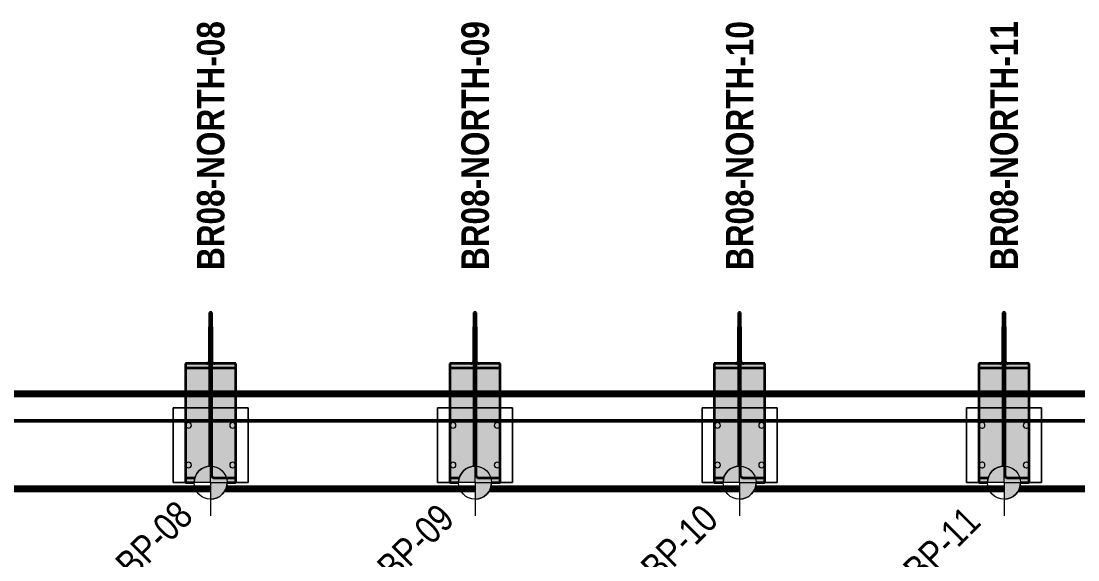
# Model space of a CAD drawing. Header units: metres. Extents: x 4 to 45, y -1 to 1222.
# Drawn here: x 17.037 to 21.831, y 1211.758 to 1214.203 of the extents above; entities that cross this region are included whole.
import ezdxf

# ---------------------------------------------------------------- set-up
doc = ezdxf.new("R2010")
doc.units = ezdxf.units.M
for name, color, linetype, lineweight in [('A-ANNO-NOTE', 7, 'Continuous', 9), ('A-GENM', 7, 'Continuous', 35), ('A-GENM-IDEN', 7, 'Continuous', 18), ('A-WALL', 7, 'Continuous', 50), ('S-FNDN-IDEN', 7, 'Continuous', 18), ('S-FSTN', 7, 'Continuous', 18)]:
    doc.layers.add(name, color=color, linetype=linetype, lineweight=lineweight)
doc.styles.add('Arial Narrow_4', font='ARIALN.TTF', dxfattribs={"height": 0.125})
doc.styles.add('Arial Narrow_B_1', font='ARIALNB.TTF', dxfattribs={"height": 0.125})

# ---------------------------------------------------------------- blocks, each defined once
blk = doc.blocks.new('North_Wall - North_Wall-6845343-DRG-2873221 - NORTHERN SCREEN POST - PLAN')
at = {"layer": 'A-WALL'}
for p, q in [((200.8685, 1234.7241), (233.8422, 1237.6089)), ((233.8422, 1237.6088), (200.8685, 1234.724)), ((233.846, 1237.5942), (200.8698, 1234.7091)), ((233.8757, 1237.4813), (200.8798, 1234.5945)), ((233.8757, 1237.4812), (200.8798, 1234.5945)), ((211.9801, 1235.2646), (213.1034, 1235.3629)), ((213.1047, 1235.3478), (211.9754, 1235.249)), ((213.1047, 1235.3479), (211.9755, 1235.2491)), ((210.7847, 1235.16), (211.9081, 1235.2583)), ((211.9094, 1235.2433), (210.7801, 1235.1445)), ((211.9094, 1235.2433), (210.7801, 1235.1445)), ((210.714, 1235.1387), (209.5847, 1235.0399)), ((210.714, 1235.1387), (209.5847, 1235.0399)), ((209.5893, 1235.0554), (210.7127, 1235.1537)), ((209.5186, 1235.0342), (208.3893, 1234.9354)), ((209.5186, 1235.0341), (208.3893, 1234.9353)), ((208.394, 1234.9508), (209.5173, 1235.0491)), ((208.3232, 1234.9295), (207.1939, 1234.8307)), ((208.3232, 1234.9296), (207.194, 1234.8308)), ((207.1986, 1234.8462), (208.3219, 1234.9445))]:
    blk.add_line(p, q, dxfattribs=at)
blk = doc.blocks.new('BR08_GEN_POST_0 - 610UB_BASE-V1-DRG-2873221 - NORTHERN SCREEN POST - PLAN')
at = {"layer": 'A-GENM', "true_color": 0xc0c0c0}
for points in [[(0.005, 0.7066), (0.005, 0.7721), (-0.005, 0.7721), (-0.005, 0.7066)], [(0.019, 0.5402), (0.0159, 0.5406), (0.0129, 0.5416), (0.0103, 0.5432), (0.0081, 0.5453), (0.0064, 0.5478), (0.0054, 0.5506), (0.005, 0.5536), (0.005, 0.7066), (-0.005, 0.7066), (-0.0054, 0.5506), (-0.0064, 0.5478), (-0.0081, 0.5453), (-0.0103, 0.5432), (-0.0129, 0.5416), (-0.0159, 0.5406), (-0.019, 0.5402)], [(0.1145, 0.5209), (0.1145, 0.5402), (-0.1145, 0.5402), (-0.1145, 0.5209)], [(0.1145, 0), (0.1145, 0.5209), (-0.1145, 0.5209), (-0.1145, 0), (-0.075, 0), (-0.0746, 0.0082), (-0.0732, 0.0163), (-0.071, 0.0242), (-0.0679, 0.0318), (-0.064, 0.0391), (-0.0594, 0.0458), (-0.054, 0.0521), (-0.048, 0.0576), (-0.0414, 0.0625), (-0.0343, 0.0667), (-0.0268, 0.0701), (-0.019, 0.0726), (-0.0109, 0.0742), (-0.001, 0.075), (0, 0.0746), (0, 0), (0.075, 0)]]:
    blk.add_hatch(color=9, dxfattribs=at).paths.add_polyline_path(points)
at = {"layer": 'A-GENM'}
for p, q in [((0.005, 0.7724), (-0.005, 0.7724)), ((-0.005, 0.7724), (-0.005, 0.7066)), ((-0.005, 0.771), (-0.005, 0.3148)), ((0.005, 0.7066), (0.005, 0.7724)), ((0.005, 0.3148), (0.005, 0.771)), ((-0.005, 0.5536), (-0.005, 0.7066)), ((0.005, 0.7066), (0.005, 0.5536)), ((-0.019, 0.5402), (-0.1145, 0.5402)), ((-0.1145, 0.5402), (-0.1145, 0.5209)), ((-0.1145, 0.5402), (-0.1145, 0.0199)), ((0.019, 0.5402), (-0.019, 0.5402)), ((0.1145, 0.5402), (0.019, 0.5402)), ((0.1145, 0.5209), (0.1145, 0.5402)), ((0.1145, 0.0199), (0.1145, 0.5402)), ((-0.1145, 0.5209), (0.1145, 0.5209)), ((-0.1145, 0.5209), (-0.1145, 0)), ((0.1145, 0), (0.1145, 0.5209)), ((-0.005, 0.3148), (-0.005, 0.0748)), ((0.005, 0.3148), (-0.005, 0.3148)), ((0.005, 0.0341), (0.005, 0.3148)), ((-0.1145, 0.0199), (-0.1145, 0)), ((-0.0723, 0.0199), (-0.1145, 0.0199)), ((-0.1145, 0), (-0.075, 0)), ((0.1145, 0.0199), (0.019, 0.0199)), ((0.075, 0), (0.1145, 0)), ((0.1145, 0), (0.1145, 0.0199))]:
    blk.add_line(p, q, dxfattribs=at)
at = {"layer": 'A-GENM', "flags": 128}
for points in [[(-0.019, 0.5402), (-0.0159, 0.5406), (-0.0129, 0.5416), (-0.0103, 0.5432), (-0.0081, 0.5453), (-0.0064, 0.5478), (-0.0054, 0.5506), (-0.005, 0.5536)], [(0.005, 0.5536), (0.0054, 0.5506), (0.0064, 0.5478), (0.0081, 0.5453), (0.0103, 0.5432), (0.0129, 0.5416), (0.0159, 0.5406), (0.019, 0.5402)], [(0.019, 0.0199), (0.0159, 0.0203), (0.0129, 0.0213), (0.0103, 0.023), (0.0081, 0.0253), (0.0064, 0.028), (0.0054, 0.031), (0.005, 0.0341)]]:
    blk.add_lwpolyline(points, dxfattribs=at)
blk = doc.blocks.new('BR08_GEN_POST_0 - 610UB_BASE-V7-DRG-2873221 - NORTHERN SCREEN POST - PLAN')
at = {"layer": 'A-GENM', "true_color": 0xc0c0c0}
for points in [[(0.005, 0.7066), (0.005, 0.7721), (-0.005, 0.7721), (-0.005, 0.7066)], [(0.019, 0.5402), (0.0159, 0.5406), (0.0129, 0.5416), (0.0103, 0.5432), (0.0081, 0.5453), (0.0064, 0.5478), (0.0054, 0.5506), (0.005, 0.5536), (0.005, 0.7066), (-0.005, 0.7066), (-0.0054, 0.5506), (-0.0064, 0.5478), (-0.0081, 0.5453), (-0.0103, 0.5432), (-0.0129, 0.5416), (-0.0159, 0.5406), (-0.019, 0.5402)], [(0.1145, 0.5209), (0.1145, 0.5402), (-0.1145, 0.5402), (-0.1145, 0.5209)], [(0.1145, 0), (0.1145, 0.5209), (-0.1145, 0.5209), (-0.1145, 0), (-0.075, 0), (-0.0746, 0.0082), (-0.0732, 0.0163), (-0.071, 0.0242), (-0.0679, 0.0318), (-0.064, 0.0391), (-0.0594, 0.0458), (-0.054, 0.0521), (-0.048, 0.0576), (-0.0407, 0.063), (-0.0343, 0.0667), (-0.0268, 0.0701), (-0.019, 0.0726), (-0.0109, 0.0742), (-0.0027, 0.0749), (0, 0.0746), (0, 0), (0.1032, 0)]]:
    blk.add_hatch(color=9, dxfattribs=at).paths.add_polyline_path(points)
at = {"layer": 'A-GENM'}
for p, q in [((0.005, 0.7724), (-0.005, 0.7724)), ((-0.005, 0.7724), (-0.005, 0.7066)), ((-0.005, 0.771), (-0.005, 0.3148)), ((0.005, 0.7066), (0.005, 0.7724)), ((0.005, 0.3148), (0.005, 0.771)), ((-0.005, 0.5536), (-0.005, 0.7066)), ((0.005, 0.7066), (0.005, 0.5536)), ((-0.019, 0.5402), (-0.1145, 0.5402)), ((-0.1145, 0.5402), (-0.1145, 0.5209)), ((-0.1145, 0.5402), (-0.1145, 0.0199)), ((0.019, 0.5402), (-0.019, 0.5402)), ((0.1145, 0.5402), (0.019, 0.5402)), ((0.1145, 0.5209), (0.1145, 0.5402)), ((0.1145, 0.0199), (0.1145, 0.5402)), ((-0.1145, 0.5209), (0.1145, 0.5209)), ((-0.1145, 0.5209), (-0.1145, 0)), ((0.1145, 0), (0.1145, 0.5209)), ((-0.005, 0.3148), (-0.005, 0.0748)), ((0.005, 0.3148), (-0.005, 0.3148)), ((0.005, 0.0341), (0.005, 0.3148)), ((-0.1145, 0.0199), (-0.1145, 0)), ((-0.0723, 0.0199), (-0.1145, 0.0199)), ((-0.1145, 0), (-0.075, 0)), ((0.1145, 0.0199), (0.019, 0.0199)), ((0.075, 0), (0.1145, 0)), ((0.1145, 0), (0.1145, 0.0199))]:
    blk.add_line(p, q, dxfattribs=at)
at = {"layer": 'A-GENM', "flags": 128}
for points in [[(-0.019, 0.5402), (-0.0159, 0.5406), (-0.0129, 0.5416), (-0.0103, 0.5432), (-0.0081, 0.5453), (-0.0064, 0.5478), (-0.0054, 0.5506), (-0.005, 0.5536)], [(0.005, 0.5536), (0.0054, 0.5506), (0.0064, 0.5478), (0.0081, 0.5453), (0.0103, 0.5432), (0.0129, 0.5416), (0.0159, 0.5406), (0.019, 0.5402)], [(0.019, 0.0199), (0.0159, 0.0203), (0.0129, 0.0213), (0.0103, 0.023), (0.0081, 0.0253), (0.0064, 0.028), (0.0054, 0.031), (0.005, 0.0341)]]:
    blk.add_lwpolyline(points, dxfattribs=at)
blk = doc.blocks.new('BR08_GEN_POST_0 - 610UB_BASE-V8-DRG-2873221 - NORTHERN SCREEN POST - PLAN')
at = {"layer": 'A-GENM', "true_color": 0xc0c0c0}
for points in [[(0.005, 0.7066), (0.005, 0.7721), (-0.005, 0.7721), (-0.005, 0.7066)], [(0.019, 0.5402), (0.0159, 0.5406), (0.0129, 0.5416), (0.0103, 0.5432), (0.0081, 0.5453), (0.0064, 0.5478), (0.0054, 0.5506), (0.005, 0.5536), (0.005, 0.7066), (-0.005, 0.7066), (-0.0054, 0.5506), (-0.0064, 0.5478), (-0.0081, 0.5453), (-0.0103, 0.5432), (-0.0129, 0.5416), (-0.0159, 0.5406), (-0.019, 0.5402)], [(0.1145, 0.5209), (0.1145, 0.5402), (-0.1145, 0.5402), (-0.1145, 0.5209)], [(0.1145, 0), (0.1145, 0.5209), (-0.1145, 0.5209), (-0.1145, 0), (-0.075, 0), (-0.0746, 0.0082), (-0.0732, 0.0163), (-0.071, 0.0242), (-0.0679, 0.0318), (-0.064, 0.0391), (-0.0594, 0.0458), (-0.054, 0.0521), (-0.048, 0.0576), (-0.0414, 0.0625), (-0.0343, 0.0667), (-0.0268, 0.0701), (-0.019, 0.0726), (-0.0109, 0.0742), (-0.0027, 0.0749), (0, 0.0746), (0, 0), (0.075, 0)]]:
    blk.add_hatch(color=9, dxfattribs=at).paths.add_polyline_path(points)
at = {"layer": 'A-GENM'}
for p, q in [((0.005, 0.7724), (-0.005, 0.7724)), ((-0.005, 0.7724), (-0.005, 0.7066)), ((-0.005, 0.771), (-0.005, 0.3148)), ((0.005, 0.7066), (0.005, 0.7724)), ((0.005, 0.3148), (0.005, 0.771)), ((-0.005, 0.5536), (-0.005, 0.7066)), ((0.005, 0.7066), (0.005, 0.5536)), ((-0.019, 0.5402), (-0.1145, 0.5402)), ((-0.1145, 0.5402), (-0.1145, 0.5209)), ((-0.1145, 0.5402), (-0.1145, 0.0199)), ((0.019, 0.5402), (-0.019, 0.5402)), ((0.1145, 0.5402), (0.019, 0.5402)), ((0.1145, 0.5209), (0.1145, 0.5402)), ((0.1145, 0.0199), (0.1145, 0.5402)), ((-0.1145, 0.5209), (0.1145, 0.5209)), ((-0.1145, 0.5209), (-0.1145, 0)), ((0.1145, 0), (0.1145, 0.5209)), ((-0.005, 0.3148), (-0.005, 0.0748)), ((0.005, 0.3148), (-0.005, 0.3148)), ((0.005, 0.0341), (0.005, 0.3148)), ((-0.1145, 0.0199), (-0.1145, 0)), ((-0.0723, 0.0199), (-0.1145, 0.0199)), ((-0.1145, 0), (-0.075, 0)), ((0.1145, 0.0199), (0.019, 0.0199)), ((0.075, 0), (0.1145, 0)), ((0.1145, 0), (0.1145, 0.0199))]:
    blk.add_line(p, q, dxfattribs=at)
at = {"layer": 'A-GENM', "flags": 128}
for points in [[(-0.019, 0.5402), (-0.0159, 0.5406), (-0.0129, 0.5416), (-0.0103, 0.5432), (-0.0081, 0.5453), (-0.0064, 0.5478), (-0.0054, 0.5506), (-0.005, 0.5536)], [(0.005, 0.5536), (0.0054, 0.5506), (0.0064, 0.5478), (0.0081, 0.5453), (0.0103, 0.5432), (0.0129, 0.5416), (0.0159, 0.5406), (0.019, 0.5402)], [(0.019, 0.0199), (0.0159, 0.0203), (0.0129, 0.0213), (0.0103, 0.023), (0.0081, 0.0253), (0.0064, 0.028), (0.0054, 0.031), (0.005, 0.0341)]]:
    blk.add_lwpolyline(points, dxfattribs=at)
blk = doc.blocks.new('Canopy Post Column Base Plate-4 Hole - 25mm-V18-DRG-2873221 - NORTHERN SCREEN POST - PLAN')
at = {"layer": 'S-FSTN'}
for p, q in [((0.17, 0.17), (-0.17, 0.17)), ((-0.17, 0.17), (-0.17, 0.075)), ((-0.17, 0.075), (-0.17, 0.17)), ((-0.17, 0.17), (0.17, 0.17)), ((0.17, -0.17), (0.17, 0.17)), ((0.17, 0.17), (0.17, -0.17)), ((-0.17, -0.075), (-0.17, -0.17)), ((-0.17, -0.17), (-0.17, -0.075)), ((-0.17, -0.17), (0.17, -0.17)), ((0.17, -0.17), (-0.17, -0.17))]:
    blk.add_line(p, q, dxfattribs=at)
for centre, start, end in [((-0.09, 0.1), 0, 180), ((-0.09, 0.1), 0, 180), ((-0.09, 0.1), 180, 360), ((-0.09, 0.1), 180, 360), ((0.09, 0.1), 0, 180), ((0.09, 0.1), 0, 180), ((0.09, 0.1), 180, 360), ((0.09, 0.1), 180, 360), ((-0.09, -0.1), 0, 180), ((-0.09, -0.1), 360, 180), ((0.09, -0.1), 0, 180), ((0.09, -0.1), 360, 180), ((-0.09, -0.1), 180, 360), ((-0.09, -0.1), 180, 360), ((0.09, -0.1), 180, 360), ((0.09, -0.1), 180, 360)]:
    blk.add_arc(centre, 0.013, start, end, dxfattribs=at)

msp = doc.modelspace()

# ---------------------------------------------------------------- hatches: boundary and pattern name
at = {"layer": 'A-ANNO-NOTE', "lineweight": 5, "true_color": 0x808080}
for points in [[(17.8964, 1212.1087), (17.8964, 1212.1837), (17.8882, 1212.1832), (17.8801, 1212.1819), (17.8722, 1212.1796), (17.8646, 1212.1766), (17.8574, 1212.1727), (17.8506, 1212.168), (17.8444, 1212.1627), (17.8388, 1212.1566), (17.8339, 1212.15), (17.8297, 1212.143), (17.8264, 1212.1355), (17.8239, 1212.1276), (17.8222, 1212.1196), (17.8215, 1212.1114), (17.8214, 1212.1087), (17.8812, 1212.1087)], [(19.0964, 1212.1087), (19.0964, 1212.1837), (19.0882, 1212.1832), (19.0801, 1212.1819), (19.0721, 1212.1796), (19.0645, 1212.1766), (19.0573, 1212.1727), (19.0505, 1212.168), (19.0443, 1212.1627), (19.0387, 1212.1566), (19.0338, 1212.15), (19.0297, 1212.143), (19.0263, 1212.1355), (19.0238, 1212.1276), (19.0222, 1212.1196), (19.0214, 1212.1114), (19.0214, 1212.1087), (19.0324, 1212.1087)], [(20.2963, 1212.1087), (20.2963, 1212.1837), (20.2881, 1212.1832), (20.28, 1212.1819), (20.2721, 1212.1796), (20.2645, 1212.1766), (20.2556, 1212.1716), (20.2505, 1212.168), (20.2442, 1212.1627), (20.2387, 1212.1566), (20.2338, 1212.15), (20.2296, 1212.143), (20.2263, 1212.1355), (20.2237, 1212.1276), (20.2221, 1212.1196), (20.2214, 1212.1114), (20.2213, 1212.1087), (20.2556, 1212.1087)], [(21.4962, 1212.1087), (21.4962, 1212.1837), (21.488, 1212.1832), (21.4788, 1212.1816), (21.472, 1212.1796), (21.4644, 1212.1766), (21.4572, 1212.1727), (21.4504, 1212.168), (21.4442, 1212.1627), (21.4386, 1212.1566), (21.4337, 1212.15), (21.4295, 1212.143), (21.4262, 1212.1355), (21.4237, 1212.1276), (21.422, 1212.1196), (21.4213, 1212.1114), (21.4212, 1212.1087), (21.4788, 1212.1087)], [(17.8964, 1212.0337), (17.9046, 1212.0341), (17.9127, 1212.0355), (17.9206, 1212.0377), (17.9283, 1212.0408), (17.9355, 1212.0446), (17.9423, 1212.0493), (17.9485, 1212.0547), (17.9541, 1212.0607), (17.959, 1212.0673), (17.9631, 1212.0744), (17.9665, 1212.0819), (17.969, 1212.0897), (17.9706, 1212.0977), (17.9714, 1212.1059), (17.9714, 1212.1087), (17.8964, 1212.1087), (17.8964, 1212.0876)], [(19.0964, 1212.0337), (19.1046, 1212.0341), (19.1127, 1212.0355), (19.1206, 1212.0377), (19.1282, 1212.0408), (19.1354, 1212.0446), (19.1422, 1212.0493), (19.1484, 1212.0547), (19.154, 1212.0607), (19.1589, 1212.0673), (19.1631, 1212.0744), (19.1664, 1212.0819), (19.1689, 1212.0897), (19.1706, 1212.0977), (19.1713, 1212.1059), (19.1714, 1212.1087), (19.0964, 1212.1087), (19.0964, 1212.0876)], [(20.2963, 1212.0337), (20.3045, 1212.0341), (20.3126, 1212.0355), (20.3205, 1212.0377), (20.3281, 1212.0408), (20.3354, 1212.0446), (20.3421, 1212.0493), (20.3484, 1212.0547), (20.354, 1212.0607), (20.3589, 1212.0673), (20.363, 1212.0744), (20.3664, 1212.0819), (20.3689, 1212.0897), (20.3705, 1212.0977), (20.3713, 1212.1059), (20.3713, 1212.1087), (20.2963, 1212.1087), (20.2963, 1212.0876)], [(21.4962, 1212.0337), (21.5044, 1212.0341), (21.5126, 1212.0355), (21.5205, 1212.0377), (21.5281, 1212.0408), (21.5353, 1212.0446), (21.5421, 1212.0493), (21.5483, 1212.0547), (21.5539, 1212.0607), (21.5588, 1212.0673), (21.5629, 1212.0744), (21.5663, 1212.0819), (21.5688, 1212.0897), (21.5704, 1212.0977), (21.5712, 1212.1059), (21.5712, 1212.1087), (21.4962, 1212.1087), (21.4962, 1212.0876)]]:
    msp.add_hatch(color=8, dxfattribs=at).paths.add_polyline_path(points)

# ---------------------------------------------------------------- linework, layer by layer
at = {"layer": 'A-ANNO-NOTE', "color": 8, "lineweight": 18, "true_color": 0x808080}
for p, q in [((17.8964, 1212.1087), (17.8964, 1212.2587)), ((19.0964, 1212.1087), (19.0964, 1212.2587)), ((20.2963, 1212.1087), (20.2963, 1212.2587)), ((21.4962, 1212.1087), (21.4962, 1212.2587)), ((17.8964, 1212.1087), (17.7464, 1212.1087)), ((17.8964, 1212.1087), (17.8964, 1211.9587)), ((17.8964, 1212.1087), (18.0464, 1212.1087)), ((19.0964, 1212.1087), (18.9464, 1212.1087)), ((19.0964, 1212.1087), (19.0964, 1211.9587)), ((19.0964, 1212.1087), (19.2464, 1212.1087)), ((20.2963, 1212.1087), (20.1463, 1212.1087)), ((20.2963, 1212.1087), (20.2963, 1211.9587)), ((20.2963, 1212.1087), (20.4463, 1212.1087)), ((21.4962, 1212.1087), (21.3462, 1212.1087)), ((21.4962, 1212.1087), (21.4962, 1211.9587)), ((21.4962, 1212.1087), (21.6462, 1212.1087))]:
    msp.add_line(p, q, dxfattribs=at)
for centre in [(17.8964, 1212.1087), (19.0964, 1212.1087), (20.2963, 1212.1087), (21.4962, 1212.1087)]:
    msp.add_circle(centre, 0.075, dxfattribs=at)
for centre, start, end in [((17.8964, 1212.1087), 90, 180), ((19.0964, 1212.1087), 90, 180), ((20.2963, 1212.1087), 90, 180), ((21.4962, 1212.1087), 90, 180), ((17.8964, 1212.1087), 270, 360), ((19.0964, 1212.1087), 270, 360), ((20.2963, 1212.1087), 270, 360), ((21.4962, 1212.1087), 270, 360)]:
    msp.add_arc(centre, 0.075, start, end, dxfattribs=at)

# ---------------------------------------------------------------- block references
at = {"layer": 'A-GENM'}
for name, p in [('BR08_GEN_POST_0 - 610UB_BASE-V8-DRG-2873221 - NORTHERN SCREEN POST - PLAN', (17.8964, 1212.1087)), ('BR08_GEN_POST_0 - 610UB_BASE-V1-DRG-2873221 - NORTHERN SCREEN POST - PLAN', (19.0964, 1212.1087)), ('BR08_GEN_POST_0 - 610UB_BASE-V7-DRG-2873221 - NORTHERN SCREEN POST - PLAN', (20.2963, 1212.1087)), ('BR08_GEN_POST_0 - 610UB_BASE-V1-DRG-2873221 - NORTHERN SCREEN POST - PLAN', (21.4962, 1212.1087))]:
    msp.add_blockref(name, p, dxfattribs=at)
at = {"layer": 'A-WALL', "rotation": 355.0000000000001}
msp.add_blockref('North_Wall - North_Wall-6845343-DRG-2873221 - NORTHERN SCREEN POST - PLAN', (-297.2653, 0), dxfattribs=at)
at = {"layer": 'S-FSTN'}
for p, rotation in [((17.8964, 1212.2787), 89.99999989490513), ((19.0964, 1212.2787), 89.99999989490513), ((20.2963, 1212.2787), 89.99999989490513), ((21.4962, 1212.2787), 89.99999989490428)]:
    msp.add_blockref('Canopy Post Column Base Plate-4 Hole - 25mm-V18-DRG-2873221 - NORTHERN SCREEN POST - PLAN', p, dxfattribs=dict(at, rotation=rotation))

# ---------------------------------------------------------------- next in the draw order: texts
at = {"layer": 'A-GENM-IDEN', "lineweight": 9, "char_height": 0.125, "attachment_point": 1, "rotation": 90, "style": 'Arial Narrow_B_1', "bg_fill": 3, "box_fill_scale": 1, "bg_fill_color": 256, "bg_fill_true_color": 13158600, "bg_fill_transparency": 0}
for s, insert in [('BR08-NORTH-08', (17.8344, 1213.0738)), ('BR08-NORTH-09', (19.0343, 1213.0738)), ('BR08-NORTH-10', (20.2343, 1213.0738)), ('BR08-NORTH-11', (21.4342, 1213.0738))]:
    msp.add_mtext(s, dxfattribs=dict(at, insert=insert))
at = {"layer": 'S-FNDN-IDEN', "lineweight": 9, "char_height": 0.125, "attachment_point": 1, "rotation": 45, "style": 'Arial Narrow_4', "bg_fill": 3, "box_fill_scale": 1, "bg_fill_color": 256, "bg_fill_true_color": 13158600, "bg_fill_transparency": 0}
for s, insert in [('SOP-BP-08', (17.2073, 1211.5073)), ('SOP-BP-09', (18.3935, 1211.4935)), ('SOP-BP-10', (19.5905, 1211.4906)), ('SOP-BP-11', (20.7811, 1211.4813))]:
    msp.add_mtext(s, dxfattribs=dict(at, insert=insert))

doc.saveas('drawing.dxf')
